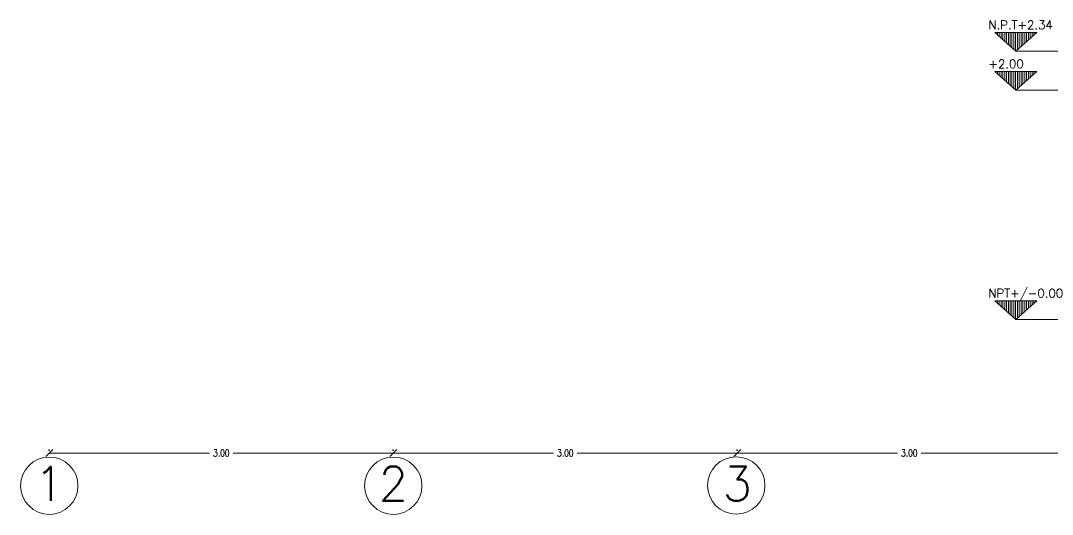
# Model space of a CAD drawing. Header units: inches. Extents: x -1721 to -596, y -6348 to -3031.
# Drawn here: x -691.12 to -682.13, y -3094.93 to -3090.62 of the extents above; entities that cross this region are included whole.
import ezdxf

# ---------------------------------------------------------------- set-up
doc = ezdxf.new("R2010")
doc.units = ezdxf.units.IN
doc.header["$MEASUREMENT"] = 0
for name, color, linetype, lineweight in [('A-ANNO-DIMS', 3, 'Continuous', 18), ('A-ANNO-SYMB', 3, 'Continuous', 18), ('A-ANNO-TEXT', 3, 'Continuous', 18), ('A-ELEV-MBE2', 4, 'Continuous', 18), ('A-ELEV-PATT', 8, 'Continuous', 13)]:
    doc.layers.add(name, color=color, linetype=linetype, lineweight=lineweight)
doc.styles.add('E-ROMANS', font='romans.shx', dxfattribs={"width": 0.8})
doc.dimstyles.new('E-0050_TICK_12', dxfattribs={"dimscale": 0.001, "dimtxt": 60, "dimasz": 60, "dimexe": 30, "dimexo": 20, "dimgap": 30, "dimtad": 0, "dimzin": 0, "dimdsep": 46, "dimtxsty": 'E-ROMANS', "dimblk": 'OBLIQUE', "dimcen": 30, "dimclrd": 256, "dimclre": 256, "dimclrt": 256, "dimadec": 0, "dimazin": 0, "dimtfac": 1, "dimtmove": 1, "dimatfit": 3, "dimldrblk": 'OPEN90', "dimfxl": 1, "dimtfill": 1, "dimtolj": 1, "dimtzin": 0, "dimlwd": -1, "dimarcsym": 0})

# ---------------------------------------------------------------- blocks, each defined once
blk = doc.blocks.new('_Oblique')
at = {"color": 0, "linetype": 'ByBlock', "lineweight": -2}
blk.add_line((-0.5, -0.5), (0.5, 0.5), dxfattribs=at)
blk = doc.blocks.new('*D7')
at = {"layer": 'A-ANNO-DIMS', "lineweight": -2, "transparency": 16777216}
for p, q in [((-690.8734, -3094.3729), (-690.8734, -3094.3629)), ((-687.8734, -3094.3729), (-687.8734, -3094.3629))]:
    blk.add_line(p, q, dxfattribs=at)
at = {"layer": 'A-ANNO-DIMS', "transparency": 16777216}
for p, q in [((-690.8734, -3094.3929), (-689.4765, -3094.3929)), ((-687.8734, -3094.3929), (-689.2703, -3094.3929))]:
    blk.add_line(p, q, dxfattribs=at)
at = {"layer": 'DEFPOINTS', "color": 0, "transparency": 16777216}
for p in [(-690.8734, -3094.3929), (-687.8734, -3094.3929), (-687.8734, -3094.3929)]:
    blk.add_point(p, dxfattribs=at)
at = {"layer": 'A-ANNO-DIMS', "transparency": 16777216, "xscale": 0.06, "yscale": 0.06, "zscale": 0.06, "rotation": 180}
blk.add_blockref('_Oblique', (-690.8734, -3094.3929), dxfattribs=at)
at = {"layer": 'A-ANNO-DIMS', "transparency": 16777216, "xscale": 0.06, "yscale": 0.06, "zscale": 0.06}
blk.add_blockref('_Oblique', (-687.8734, -3094.3929), dxfattribs=at)
at = {"layer": 'A-ANNO-DIMS', "transparency": 16777216, "insert": (-689.3734, -3094.3929), "char_height": 0.06, "attachment_point": 5, "style": 'E-ROMANS', "bg_fill": 3, "box_fill_scale": 1.25, "bg_fill_color": 256, "bg_fill_true_color": 13158600, "bg_fill_transparency": 0}
blk.add_mtext('\\A1;3.00', dxfattribs=at)
blk = doc.blocks.new('_Open90')
at = {"color": 0, "linetype": 'ByBlock', "lineweight": -2}
for p, q in [((0, 0), (-1, 0)), ((-0.5, 0.5), (0, 0)), ((0, 0), (-0.5, -0.5))]:
    blk.add_line(p, q, dxfattribs=at)
blk = doc.blocks.new('*D8')
at = {"layer": 'A-ANNO-DIMS', "lineweight": -2, "transparency": 16777216}
for p, q in [((-687.8734, -3094.3729), (-687.8734, -3094.3629)), ((-684.8734, -3094.3729), (-684.8734, -3094.3629))]:
    blk.add_line(p, q, dxfattribs=at)
at = {"layer": 'A-ANNO-DIMS', "transparency": 16777216}
for p, q in [((-687.8734, -3094.3929), (-686.4765, -3094.3929)), ((-684.8734, -3094.3929), (-686.2703, -3094.3929))]:
    blk.add_line(p, q, dxfattribs=at)
at = {"layer": 'DEFPOINTS', "color": 0, "transparency": 16777216}
for p in [(-687.8734, -3094.3929), (-684.8734, -3094.3929), (-684.8734, -3094.3929)]:
    blk.add_point(p, dxfattribs=at)
at = {"layer": 'A-ANNO-DIMS', "transparency": 16777216, "xscale": 0.06, "yscale": 0.06, "zscale": 0.06, "rotation": 180}
blk.add_blockref('_Oblique', (-687.8734, -3094.3929), dxfattribs=at)
at = {"layer": 'A-ANNO-DIMS', "transparency": 16777216, "xscale": 0.06, "yscale": 0.06, "zscale": 0.06}
blk.add_blockref('_Oblique', (-684.8734, -3094.3929), dxfattribs=at)
at = {"layer": 'A-ANNO-DIMS', "transparency": 16777216, "insert": (-686.3734, -3094.3929), "char_height": 0.06, "attachment_point": 5, "style": 'E-ROMANS', "bg_fill": 3, "box_fill_scale": 1.25, "bg_fill_color": 256, "bg_fill_true_color": 13158600, "bg_fill_transparency": 0}
blk.add_mtext('\\A1;3.00', dxfattribs=at)
blk = doc.blocks.new('*D9')
at = {"layer": 'A-ANNO-DIMS', "lineweight": -2, "transparency": 16777216}
for p, q in [((-684.8734, -3094.3729), (-684.8734, -3094.3629)), ((-681.8734, -3094.3729), (-681.8734, -3094.3629))]:
    blk.add_line(p, q, dxfattribs=at)
at = {"layer": 'A-ANNO-DIMS', "transparency": 16777216}
for p, q in [((-684.8734, -3094.3929), (-683.4765, -3094.3929)), ((-681.8734, -3094.3929), (-683.2703, -3094.3929))]:
    blk.add_line(p, q, dxfattribs=at)
at = {"layer": 'DEFPOINTS', "color": 0, "transparency": 16777216}
for p in [(-684.8734, -3094.3929), (-681.8734, -3094.3929), (-681.8734, -3094.3929)]:
    blk.add_point(p, dxfattribs=at)
at = {"layer": 'A-ANNO-DIMS', "transparency": 16777216, "xscale": 0.06, "yscale": 0.06, "zscale": 0.06, "rotation": 180}
blk.add_blockref('_Oblique', (-684.8734, -3094.3929), dxfattribs=at)
at = {"layer": 'A-ANNO-DIMS', "transparency": 16777216, "xscale": 0.06, "yscale": 0.06, "zscale": 0.06}
blk.add_blockref('_Oblique', (-681.8734, -3094.3929), dxfattribs=at)
at = {"layer": 'A-ANNO-DIMS', "transparency": 16777216, "insert": (-683.3734, -3094.3929), "char_height": 0.06, "attachment_point": 5, "style": 'E-ROMANS', "bg_fill": 3, "box_fill_scale": 1.25, "bg_fill_color": 256, "bg_fill_true_color": 13158600, "bg_fill_transparency": 0}
blk.add_mtext('\\A1;3.00', dxfattribs=at)

msp = doc.modelspace()

# ---------------------------------------------------------------- hatches: boundary and pattern name
at = {"layer": 'A-ELEV-PATT'}
h = msp.add_hatch(dxfattribs=at)
h.set_pattern_fill('ANSI31', color=256, scale=0.005, angle=225, style=0)
h.set_pattern_definition([(270, (-477.959862, -3222.552371), (0.015875, -4e-17), [])])
h.paths.add_polyline_path([(-682.6272, -3090.725), (-682.4432, -3090.8873), (-682.2592, -3090.725)])
h = msp.add_hatch(dxfattribs=at)
h.set_pattern_fill('ANSI31', color=256, scale=0.005, angle=225, style=0)
h.set_pattern_definition([(270, (-477.959862, -3222.892371), (0.015875, -4e-17), [])])
h.paths.add_polyline_path([(-682.6272, -3091.065), (-682.4432, -3091.2273), (-682.2592, -3091.065)])
h = msp.add_hatch(dxfattribs=at)
h.set_pattern_fill('ANSI31', color=256, scale=0.005, angle=225, style=0)
h.set_pattern_definition([(270, (-477.959862, -3224.892371), (0.015875, -4e-17), [])])
h.paths.add_polyline_path([(-682.6272, -3093.065), (-682.4432, -3093.2273), (-682.2592, -3093.065)])

# ---------------------------------------------------------------- linework, layer by layer
at = {"layer": 'A-ANNO-SYMB'}
for points in [[(-682.4434, -3090.8872), (-682.6274, -3090.7249), (-682.2594, -3090.7249)], [(-682.4434, -3091.2272), (-682.6274, -3091.0649), (-682.2594, -3091.0649)], [(-682.4434, -3093.2272), (-682.6274, -3093.0649), (-682.2594, -3093.0649)]]:
    msp.add_lwpolyline(points, close=True, dxfattribs=at)
for centre in [(-690.8734, -3094.6772), (-687.8734, -3094.6772), (-684.8822, -3094.6749)]:
    msp.add_circle(centre, 0.25, dxfattribs=at)
at = {"layer": 'A-ELEV-MBE2', "ltscale": 0.8}
for p, q in [((-681.9434, -3090.8872), (-682.4434, -3090.8872)), ((-681.9434, -3091.2272), (-682.4434, -3091.2272)), ((-681.9434, -3093.2272), (-682.4434, -3093.2272))]:
    msp.add_line(p, q, dxfattribs=at)

# ---------------------------------------------------------------- texts
at = {"layer": 'A-ANNO-TEXT', "style": 'E-ROMANS'}
for s, height, p in [('N.P.T+2.34', 0.075, (-682.6832, -3090.6964)), ('+2.00', 0.075, (-682.6832, -3091.0364)), ('NPT+/-0.00', 0.075, (-682.6832, -3093.0364)), ('1', 0.3, (-691.0022, -3094.8099)), ('2', 0.3, (-688.0022, -3094.8099)), ('3', 0.3, (-685.0022, -3094.8099))]:
    msp.add_text(s, height=height, dxfattribs=at).set_placement(p)

# ---------------------------------------------------------------- next in the draw order: dimensions: what is measured, and where the dimension line sits
at = {"layer": 'A-ANNO-DIMS'}
dim = msp.add_linear_dim(base=(-687.8734, -3094.3929), p1=(-690.8734, -3094.3929), p2=(-687.8734, -3094.3929), dimstyle='E-0050_TICK_12', dxfattribs=at)
dim.commit()
dim.dimension.update_dxf_attribs({"geometry": '*D7', "text_midpoint": (-689.3734, -3094.3929)})

# ---------------------------------------------------------------- next in the draw order: dimensions: what is measured, and where the dimension line sits
dim = msp.add_linear_dim(base=(-684.8734, -3094.3929), p1=(-687.8734, -3094.3929), p2=(-684.8734, -3094.3929), dimstyle='E-0050_TICK_12', dxfattribs=at)
dim.commit()
dim.dimension.update_dxf_attribs({"geometry": '*D8', "text_midpoint": (-686.3734, -3094.3929)})

# ---------------------------------------------------------------- next in the draw order: dimensions: what is measured, and where the dimension line sits
dim = msp.add_linear_dim(base=(-681.8734, -3094.3929), p1=(-684.8734, -3094.3929), p2=(-681.8734, -3094.3929), dimstyle='E-0050_TICK_12', dxfattribs=at)
dim.commit()
dim.dimension.update_dxf_attribs({"geometry": '*D9', "text_midpoint": (-683.3734, -3094.3929)})

doc.saveas('drawing.dxf')
